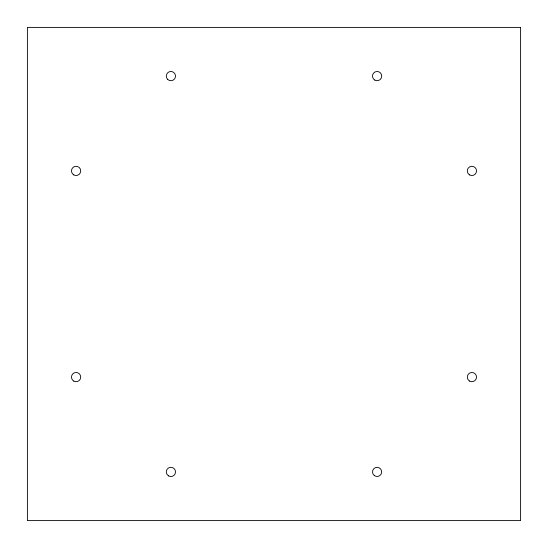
<?xml version="1.0" encoding="UTF-8"?>
<svg xmlns="http://www.w3.org/2000/svg" width="548" height="548" viewBox="0 0 548 548"><rect width="100%" height="100%" fill="white"/><g stroke="black" fill="none" stroke-linecap="round" stroke-linejoin="round"><path stroke-width="0.82" d="M520.6 27.4L27.4 27.4L27.4 520.6L520.6 520.6L520.6 27.4M469.602 174.908A4.624 4.624 0 0 0 476.534 170.901A4.624 4.624 0 0 0 469.602 166.9A4.624 4.624 0 0 0 469.602 174.908M374.305 475.548A4.583 4.583 0 0 0 381.641 472.513A4.583 4.583 0 0 0 375.346 467.677A4.583 4.583 0 0 0 374.305 475.548M168.592 475.917A4.624 4.624 0 0 0 175.524 471.91A4.624 4.624 0 0 0 168.592 467.91A4.624 4.624 0 0 0 168.592 475.917M73.775 381.1A4.624 4.624 0 0 0 80.714 377.099A4.624 4.624 0 0 0 73.775 373.092A4.624 4.624 0 0 0 73.775 381.1M167.633 79.357A4.624 4.624 0 0 0 175.367 77.282A4.624 4.624 0 0 0 169.709 71.624A4.624 4.624 0 0 0 167.633 79.357M374.784 80.09A4.624 4.624 0 0 0 381.723 76.09A4.624 4.624 0 0 0 374.784 72.083A4.624 4.624 0 0 0 374.784 80.09M73.775 174.908A4.624 4.624 0 0 0 80.714 170.901A4.624 4.624 0 0 0 73.775 166.9A4.624 4.624 0 0 0 73.775 174.908M469.602 381.1A4.624 4.624 0 0 0 476.534 377.099A4.624 4.624 0 0 0 469.602 373.092A4.624 4.624 0 0 0 469.602 381.1"/></g></svg>
